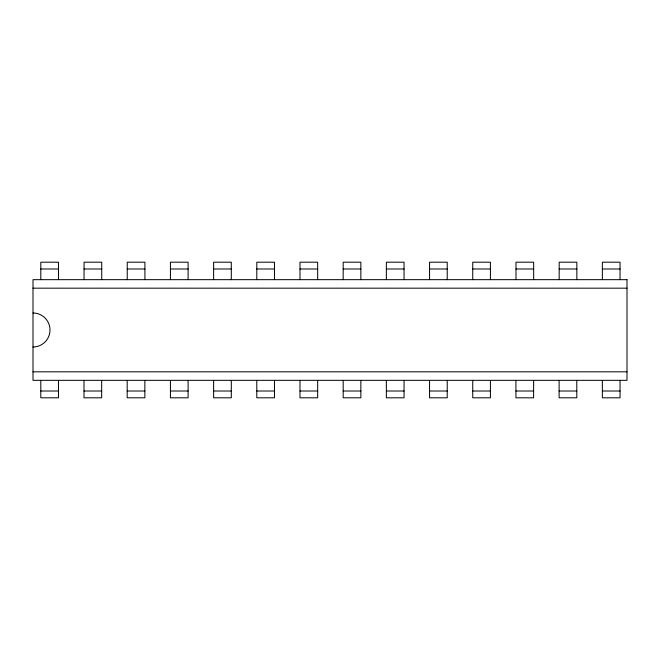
<?xml version="1.0" encoding="UTF-8"?>
<svg xmlns="http://www.w3.org/2000/svg" width="660" height="660" viewBox="0 0 660 660"><rect width="100%" height="100%" fill="white"/><g stroke="black" fill="none" stroke-linecap="round" stroke-linejoin="round"><path stroke-width="0.99" d="M40.804 268.991L58.484 268.991M84.051 268.991L101.731 268.991M127.24 268.991L144.919 268.991M170.429 268.991L188.108 268.991M213.617 268.991L231.297 268.991M256.798 268.991L274.486 268.991M299.986 268.991L317.674 268.991M343.175 268.991L360.863 268.991M386.364 268.991L404.052 268.991M429.553 268.991L447.233 268.991M472.741 268.991L490.421 268.991M515.988 268.991L533.668 268.991M559.177 268.991L576.856 268.991M602.365 268.991L620.045 268.991M33 288.173L627 288.173M33 371.827L627 371.827M40.804 391.009L58.484 391.009M83.993 391.009L101.673 391.009M127.182 391.009L144.862 391.009M170.429 391.009L188.108 391.009M213.617 391.009L231.297 391.009M256.798 391.009L274.486 391.009M299.986 391.009L317.674 391.009M343.175 391.009L360.863 391.009M386.364 391.009L404.052 391.009M429.553 391.009L447.233 391.009M472.741 391.009L490.421 391.009M515.93 391.009L533.61 391.009M559.119 391.009L576.799 391.009M602.365 391.009L620.045 391.009M620.045 279.667L620.045 262.193L602.365 262.193L602.365 279.667M620.045 380.333L620.045 397.807L602.365 397.807L602.365 380.333M576.856 279.667L576.856 262.193L559.177 262.193L559.177 279.667M576.799 380.333L576.799 397.807L559.119 397.807L559.119 380.333M533.668 279.667L533.668 262.193L515.988 262.193L515.988 279.667M533.61 380.333L533.61 397.807L515.93 397.807L515.93 380.333M490.421 279.667L490.421 262.193L472.741 262.193L472.741 279.667M490.421 380.333L490.421 397.807L472.741 397.807L472.741 380.333M447.233 279.667L447.233 262.193L429.553 262.193L429.553 279.667M447.233 380.333L447.233 397.807L429.553 397.807L429.553 380.333M404.052 279.667L404.052 262.193L386.364 262.193L386.364 279.667M404.052 380.333L404.052 397.807L386.364 397.807L386.364 380.333M360.863 279.667L360.863 262.193L343.175 262.193L343.175 279.667M360.863 380.333L360.863 397.807L343.175 397.807L343.175 380.333M317.674 279.667L317.674 262.193L299.986 262.193L299.986 279.667M317.674 380.333L317.674 397.807L299.986 397.807L299.986 380.333M274.486 279.667L274.486 262.193L256.798 262.193L256.798 279.667M274.486 380.333L274.486 397.807L256.798 397.807L256.798 380.333M231.297 279.667L231.297 262.193L213.617 262.193L213.617 279.667M231.297 380.333L231.297 397.807L213.617 397.807L213.617 380.333M188.108 279.667L188.108 262.193L170.429 262.193L170.429 279.667M188.108 380.333L188.108 397.807L170.429 397.807L170.429 380.333M144.919 279.667L144.919 262.193L127.24 262.193L127.24 279.667M144.862 380.333L144.862 397.807L127.182 397.807L127.182 380.333M101.731 279.667L101.731 262.193L84.051 262.193L84.051 279.667M101.673 380.333L101.673 397.807L83.993 397.807L83.993 380.333M58.484 279.667L58.484 262.193L40.804 262.193L40.804 279.667M58.484 380.333L58.484 397.807L40.804 397.807L40.804 380.333M33 312.997A17.003 17.003 0 0 1 50.003 330A17.003 17.003 0 0 1 33 347.003M627 279.667L33 279.667L33 380.333L627 380.333L627 279.667"/></g></svg>
